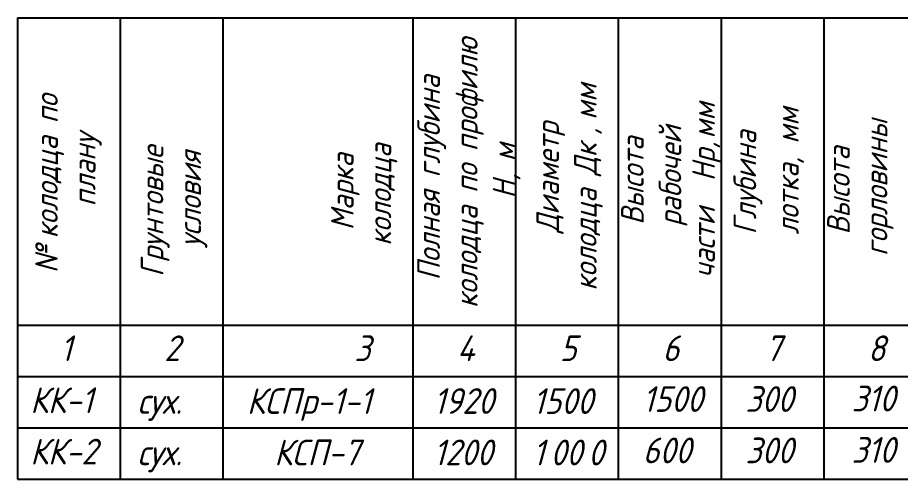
# Model space of a CAD drawing. Header units: millimetres. Extents: x 41756989 to 44740435, y 21258419 to 23626306.
# Drawn here: x 42611530 to 42620124, y 21671482 to 21675973 of the extents above; entities that cross this region are included whole.
import ezdxf

# ---------------------------------------------------------------- set-up
doc = ezdxf.new("R2010")
doc.units = ezdxf.units.MM
doc.styles.add('note', font='isocpeur.ttf', dxfattribs={"width": 0.9, "oblique": 15})

msp = doc.modelspace()

# ---------------------------------------------------------------- linework, layer by layer
for p, q in [((42611529.723, 21675973.215), (42649381.123, 21675973.215)), ((42612529.723, 21671482.041), (42612529.723, 21675973.215)), ((42613529.723, 21671482.041), (42613529.723, 21675973.215)), ((42615381.123, 21671482.041), (42615381.123, 21675973.215)), ((42616381.123, 21671482.041), (42616381.123, 21675973.215)), ((42617381.123, 21671482.041), (42617381.123, 21675973.215)), ((42618381.123, 21671482.041), (42618381.123, 21675973.215)), ((42619381.123, 21671482.041), (42619381.123, 21675973.215)), ((42612529.723, 21671482.041), (42612529.723, 21674973.215)), ((42613529.723, 21671482.041), (42613529.723, 21674973.215)), ((42615381.123, 21671482.041), (42615381.123, 21674973.215)), ((42616381.123, 21671482.041), (42616381.123, 21674973.215)), ((42617381.123, 21671482.041), (42617381.123, 21674973.215)), ((42619381.123, 21671482.041), (42619381.123, 21674973.215)), ((42611529.723, 21672982.041), (42649381.123, 21672982.041)), ((42611529.723, 21672482.041), (42649381.123, 21672482.041)), ((42611529.723, 21671982.041), (42649381.123, 21671982.041)), ((42612381.123, 21671982.041), (42647381.123, 21671982.041)), ((42611529.723, 21671482.041), (42649381.123, 21671482.041))]:
    msp.add_line(p, q)
at = {"ltscale": 0.01}
for p in [(42611529.723, 21675973.215), (42611529.723, 21674973.215)]:
    msp.add_line(p, (42611529.723, 21671482.041), dxfattribs=at)

# ---------------------------------------------------------------- texts
at = {"linetype": 'ByBlock', "style": 'note', "oblique": 15, "width": 0.9}
for s, p in [('колодца по профилю', (42616007.962, 21673149.028)), ('Полная глубина', (42615641.296, 21673417.652)), ('мм', (42617166.642, 21674981.154)), ('колодца по', (42611920.972, 21673826.597)), ('мм', (42618318.131, 21674798.804)), ('лотка, мм', (42619134.414, 21673863.39)), ('Диаметр', (42616799.975, 21673878.982)), ('горловины', (42619997.94, 21673655.871)), ('плану', (42612287.638, 21674137.545)), (', ', (42617166.642, 21674838.055)), ('рабочей', (42617991.408, 21673944.655)), ('Глубина', (42618720.213, 21673863.39)), ('Высота', (42617624.742, 21673958.708)), ('Грунтовые', (42612948.575, 21673452.759)), ('колодца', (42615166.642, 21673754.877)), ('м', (42616374.629, 21674576.713)), ('колодца Дк', (42617166.642, 21673318.592)), ('части  Нр', (42618318.131, 21673439.956)), (',', (42618318.131, 21674704.518)), ('Высота', (42619631.273, 21673863.39)), ('условия', (42613315.242, 21673739.687)), ('Марка', (42614799.975, 21673905.735)), ('Н', (42616374.629, 21674214.023)), (', ', (42616374.629, 21674394.427)), ('№', (42611920.972, 21673488.913))]:
    msp.add_text(s, height=220, rotation=90, dxfattribs=at).set_placement(p)
at = {"style": 'note', "oblique": 15, "width": 0.9}
for s, p in [('1', (42611944.997, 21672632.088)), ('2', (42612956.285, 21672632.088)), ('3', (42614807.685, 21672632.088)), ('4', (42615807.685, 21672632.088)), ('5', (42616807.685, 21672632.088)), ('6', (42617807.685, 21672632.088)), ('7', (42618807.685, 21672632.088)), ('8', (42619807.685, 21672632.088)), ('1500', (42617615.096, 21672138.266)), ('300', (42618615.096, 21672138.266)), ('310', (42619648.275, 21672143.146)), ('КК-1', (42611651.828, 21672126.652)), ('КСПр-1-1', (42613761.268, 21672118.135)), ('1920', (42615578.949, 21672119.035)), ('1500', (42616545.484, 21672118.135)), ('сух.', (42612696.309, 21672119.035)), ('КК-2', (42611651.828, 21671626.652)), ('600', (42617615.096, 21671638.266)), ('300', (42618615.096, 21671638.266)), ('310', (42619648.275, 21671643.146)), ('сух.', (42612696.309, 21671619.035)), ('КСП-7', (42614027.35, 21671618.135)), ('1200', (42615578.949, 21671619.035)), ('1', (42616545.484, 21671618.135)), ('00', (42616716.412, 21671618.135)), ('0', (42617083.078, 21671618.135))]:
    msp.add_text(s, height=250, dxfattribs=at).set_placement(p)

doc.saveas('drawing.dxf')
